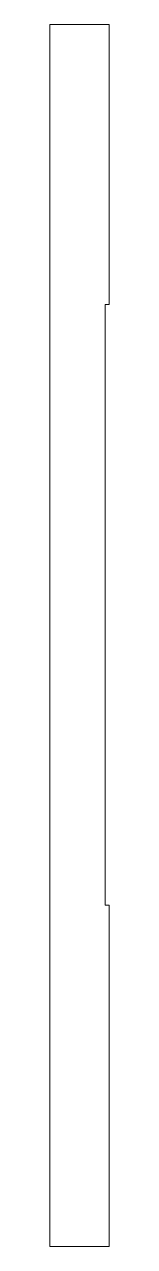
# Model space of a CAD drawing. Header units: millimetres. Extents: x -6653 to -5663, y -1029 to -82.
# Drawn here: x -5709 to -5663, y -1029 to -82 of the extents above.
import ezdxf

# ---------------------------------------------------------------- set-up
doc = ezdxf.new("R2010")
doc.units = ezdxf.units.MM

msp = doc.modelspace()

# ---------------------------------------------------------------- linework, layer by layer
at = {"color": 7, "linetype": 'Continuous', "lineweight": 15}
for p, q in [((-5709.14, -81.64), (-5709.14, -1029.01)), ((-5663.14, -81.64), (-5709.14, -81.64)), ((-5663.14, -298.7), (-5663.14, -81.64)), ((-5666.35, -298.7), (-5663.14, -298.7)), ((-5666.35, -764.48), (-5666.35, -298.7)), ((-5663.14, -764.48), (-5666.35, -764.48)), ((-5663.14, -1029.01), (-5663.14, -764.48)), ((-5709.14, -1029.01), (-5663.14, -1029.01))]:
    msp.add_line(p, q, dxfattribs=at)

doc.saveas('drawing.dxf')
